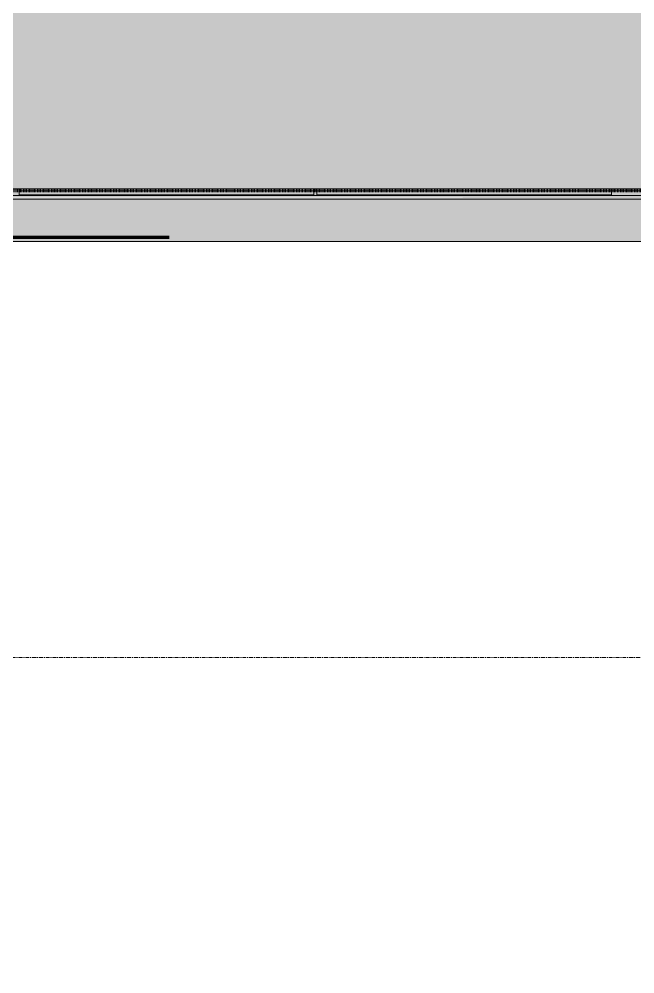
# Model space of a CAD drawing. Header units: inches. Extents: x -4061 to -1937, y 10959 to 12323.
# Drawn here: x -2484.1 to -2404.7, y 11146.4 to 11269.5 of the extents above; entities that cross this region are included whole.
import ezdxf

# ---------------------------------------------------------------- set-up
doc = ezdxf.new("R2010")
doc.units = ezdxf.units.IN
doc.header["$MEASUREMENT"] = 0
doc.linetypes.add('Dash 1_16_', pattern=[0.125, 0.0625, -0.0625])
doc.linetypes.add('Grid Line 1_2_', pattern=[0.875, 0.5, -0.125, 0.125, -0.125])
for name, color, linetype, lineweight in [('0-1', 7, 'Continuous', 5), ('0-4', 7, 'Continuous', 9), ('A-AREA-1', 130, 'Continuous', 80), ('A-CLNG-1', 10, 'Continuous', 18), ('A-CLNG-PATT-1', 35, 'Continuous', 18), ('A-DETL-MBND-4', 7, 'Continuous', 9), ('A-DETL-MBND-6', 247, 'Continuous', 9), ('A-GLAZ-1', 27, 'Continuous', 18), ('A-GLAZ-2', 10, 'Continuous', 18), ('A-GLAZ-3', 251, 'Continuous', 9), ('A-WALL-1', 8, 'Continuous', 5), ('A-WALL-3', 10, 'Continuous', 18), ('A-WALL-6', 27, 'Continuous', 18), ('C-PROP-LINE-2', 91, 'Dash 1_16_', 60), ('S-GRID-1', 1, 'Grid Line 1_2_', 9)]:
    doc.layers.add(name, color=color, linetype=linetype, lineweight=lineweight)

# ---------------------------------------------------------------- blocks, each defined once
blk = doc.blocks.new('Basic Wall _ EXT - FIBER CEMENT - LARGE - ___-2162457-ENLARGED RCP - 1ST FLOOR PLAN - EAST')
at = {"layer": 'A-WALL-6'}
h = blk.add_hatch(color=256, dxfattribs=at)
h.paths.add_polyline_path([(-3399.44, 11246.78), (-3367.15, 11246.78), (-3367.15, 11246.89), (-3367.34, 11246.89), (-3367.34, 11247.39), (-3400.04, 11247.39)], flags=0)
h.paths.add_polyline_path([(-2068.17, 11246.78), (-2067.31, 11246.78), (-2067.92, 11247.39), (-2100.51, 11247.39), (-2100.51, 11246.89), (-2138.54, 11246.89), (-2138.54, 11247.39), (-2215.71, 11247.39), (-2215.71, 11246.78), (-2070.27, 11246.78)], flags=0)
h.paths.add_polyline_path([(-2904.54, 11246.78), (-2867.95, 11246.78), (-2867.95, 11247.39), (-2868.51, 11247.39), (-2868.51, 11246.89), (-2906.54, 11246.89), (-2906.54, 11247.39), (-2945.31, 11247.39), (-2945.31, 11246.89), (-2983.34, 11246.89), (-2983.34, 11247.39), (-3137.31, 11247.39), (-3137.31, 11246.89), (-3175.34, 11246.89), (-3175.34, 11247.39), (-3252.32, 11247.39), (-3252.32, 11246.78), (-3098.72, 11246.78), (-3098.72, 11247.2), (-2983.9, 11247.2), (-2983.9, 11246.78), (-2905.71, 11246.78)], flags=0)
h.paths.add_polyline_path([(-2676.32, 11246.78), (-2676.32, 11247.2), (-2561.5, 11247.2), (-2561.5, 11246.78), (-2330.54, 11246.78), (-2330.54, 11247.39), (-2330.91, 11247.39), (-2330.91, 11246.89), (-2368.94, 11246.89), (-2368.94, 11247.39), (-2407.71, 11247.39), (-2407.71, 11246.89), (-2445.74, 11246.89), (-2445.74, 11247.39), (-2446.11, 11247.39), (-2446.11, 11246.89), (-2484.14, 11246.89), (-2484.16, 11247.39), (-2522.91, 11247.39), (-2522.91, 11246.89), (-2560.94, 11246.89), (-2560.94, 11247.39), (-2753.12, 11247.39), (-2753.12, 11246.78), (-2683.44, 11246.78)], flags=0)
h = blk.add_hatch(color=256, dxfattribs=at)
h.paths.add_polyline_path([(-2561.5, 11246.49), (-2330.54, 11246.49), (-2330.54, 11246.78), (-2561.5, 11246.78), (-2561.5, 11246.64)], flags=0)
h.paths.add_polyline_path([(-3396.25, 11246.49), (-3367.15, 11246.49), (-3367.15, 11246.78), (-3399.44, 11246.78), (-3399.15, 11246.49)], flags=0)
h.paths.add_polyline_path([(-2070.27, 11246.49), (-2067.03, 11246.49), (-2067.31, 11246.78), (-2215.71, 11246.78), (-2215.71, 11246.49), (-2077.93, 11246.49)], flags=0)
h.paths.add_polyline_path([(-3252.32, 11246.49), (-3098.72, 11246.49), (-3098.72, 11246.78), (-3252.32, 11246.78), (-3252.32, 11246.64)], flags=0)
h.paths.add_polyline_path([(-2983.9, 11246.49), (-2867.95, 11246.49), (-2867.95, 11246.78), (-2983.9, 11246.78), (-2983.9, 11246.64)], flags=0)
h.paths.add_polyline_path([(-2753.12, 11246.49), (-2676.32, 11246.49), (-2676.32, 11246.78), (-2753.12, 11246.78), (-2753.12, 11246.64)], flags=0)
h = blk.add_hatch(color=256, dxfattribs=at)
h.paths.add_polyline_path([(-3399.02, 11246.36), (-3367.15, 11246.38), (-3367.15, 11246.49), (-3399.14, 11246.48), (-3399.04, 11246.38)], flags=0)
h.paths.add_polyline_path([(-2068.17, 11246.36), (-2066.92, 11246.38), (-2067.03, 11246.49), (-2215.71, 11246.47), (-2215.71, 11246.36), (-2070.27, 11246.36)], flags=0)
h.paths.add_polyline_path([(-2882.72, 11246.36), (-2867.95, 11246.38), (-2867.95, 11246.49), (-2983.9, 11246.48), (-2983.9, 11246.36), (-2890.38, 11246.36)], flags=0)
h.paths.add_polyline_path([(-2706.43, 11246.36), (-2676.32, 11246.38), (-2676.32, 11246.49), (-2753.12, 11246.47), (-2753.12, 11246.36), (-2714.1, 11246.36)], flags=0)
h.paths.add_polyline_path([(-3252.32, 11246.36), (-3098.72, 11246.39), (-3098.72, 11246.49), (-3252.32, 11246.48), (-3252.32, 11246.36)], flags=0)
h.paths.add_polyline_path([(-2561.5, 11246.36), (-2330.54, 11246.38), (-2330.54, 11246.49), (-2561.5, 11246.47), (-2561.5, 11246.38)], flags=0)
h = blk.add_hatch(color=256, dxfattribs=at)
h.paths.add_polyline_path([(-2683.44, 11246.31), (-2676.32, 11246.33), (-2676.32, 11246.34), (-2753.12, 11246.31), (-2753.12, 11246.31), (-2691.1, 11246.31)], flags=0)
h.paths.add_polyline_path([(-3380.92, 11246.31), (-3367.15, 11246.32), (-3367.15, 11246.34), (-3398.97, 11246.31), (-3398.96, 11246.31), (-3388.59, 11246.31)], flags=0)
h.paths.add_polyline_path([(-2068.17, 11246.31), (-2066.86, 11246.32), (-2066.89, 11246.34), (-2215.71, 11246.31), (-2215.71, 11246.31), (-2070.27, 11246.31)], flags=0)
h.paths.add_polyline_path([(-3252.32, 11246.31), (-3098.72, 11246.33), (-3098.72, 11246.34), (-3252.32, 11246.31), (-3252.32, 11246.31)], flags=0)
h.paths.add_polyline_path([(-2983.9, 11246.31), (-2867.95, 11246.33), (-2867.95, 11246.34), (-2983.9, 11246.31), (-2983.9, 11246.31)], flags=0)
h.paths.add_polyline_path([(-2330.54, 11246.31), (-2330.54, 11246.34), (-2561.5, 11246.31), (-2561.5, 11246.31), (-2330.87, 11246.31)], flags=0)
at = {"layer": 'A-WALL-3'}
for p, q in [((-2561.5, 11246.78), (-2330.54, 11246.78)), ((-2330.54, 11246.3), (-2561.5, 11246.3))]:
    blk.add_line(p, q, dxfattribs=at)
blk = doc.blocks.new('Basic Wall _ EXT - FIBER CEMENT - SMALL - ___-2145931-ENLARGED RCP - 1ST FLOOR PLAN - EAST')
at = {"layer": 'A-DETL-MBND-6'}
h = blk.add_hatch(color=256, dxfattribs=at)
h.paths.add_polyline_path([(-2983.9, 11240.83), (-2930.17, 11240.83), (-2930.17, 11241.39), (-2925.92, 11241.39), (-2925.92, 11240.83), (-2867.95, 11240.83), (-2867.95, 11246.31), (-2983.9, 11246.31), (-2983.9, 11240.9)], flags=0)
h.paths.add_polyline_path([(-2737.09, 11240.83), (-2676.32, 11240.83), (-2676.32, 11246.31), (-2753.12, 11246.31), (-2753.12, 11240.83), (-2744.76, 11240.83)], flags=0)
h.paths.add_polyline_path([(-2061.44, 11240.83), (-2061.36, 11240.83), (-2066.87, 11246.31), (-2215.71, 11246.31), (-2215.71, 11240.83), (-2062.6, 11240.83)], flags=0)
h.paths.add_polyline_path([(-3393.48, 11240.83), (-3367.15, 11240.83), (-3367.15, 11246.31), (-3398.96, 11246.31), (-3393.56, 11240.9)], flags=0)
h.paths.add_polyline_path([(-3252.32, 11240.83), (-3098.72, 11240.83), (-3098.72, 11246.31), (-3252.32, 11246.31), (-3252.32, 11240.9)], flags=0)
h.paths.add_polyline_path([(-2561.5, 11240.83), (-2373.37, 11240.83), (-2373.37, 11241.39), (-2369.12, 11241.39), (-2369.12, 11240.83), (-2333.61, 11240.83), (-2330.54, 11244.01), (-2330.54, 11246.31), (-2561.5, 11246.31), (-2561.5, 11240.9)], flags=0)
at = {"layer": 'A-DETL-MBND-4'}
blk.add_line((-2561.5, 11240.83), (-2373.37, 11240.83), dxfattribs=at)
blk = doc.blocks.new('_THE_ WINDOW _ DOOR - Window - 2nd Floor-2113388-ENLARGED RCP - 1ST FLOOR PLAN - EAST')
at = {"layer": 'A-GLAZ-1'}
blk.add_hatch(color=256, dxfattribs=at).paths.add_polyline_path([(3.51, 4.44), (19.01, 4.44), (19.01, 4.94), (-19.01, 4.94), (-19.01, 4.44), (-4.16, 4.44)], flags=0)
at = {"layer": 'A-GLAZ-3'}
h = blk.add_hatch(dxfattribs=at)
h.set_pattern_fill('FP_9', color=256, style=0, pattern_type=2)
h.set_pattern_definition([(0, (25.74, 1.51), (-38.4, -120.38), [0.392, -38.007]), (0, (25.74, 1.12), (-38.4, -120.38), [0.392, -38.007]), (0, (25.74, -14.85), (-38.4, -120.38), [0.392, -38.007]), (0, (25.74, -15.24), (-38.4, -120.38), [0.392, -38.007]), (0, (25.74, -31.2), (-38.4, -120.38), [0.393, -38.008]), (0, (25.74, -31.6), (-38.4, -120.38), [0.393, -38.008]), (0, (25.74, -47.56), (-38.4, -120.38), [0.393, -38.008]), (0, (25.74, -47.95), (-38.4, -120.38), [0.393, -38.008]), (0, (25.74, -63.92), (-38.4, -120.38), [0.393, -38.008]), (0, (25.74, -64.31), (-38.4, -120.38), [0.393, -38.008]), (0, (25.74, -80.28), (-38.4, -120.38), [0.393, -38.008]), (0, (25.74, -80.67), (-38.4, -120.38), [0.393, -38.008]), (0, (25.74, -96.63), (-38.4, -120.38), [0.393, -38.008]), (0, (25.74, -97.03), (-38.4, -120.38), [0.393, -38.008]), (0, (25.74, -112.99), (-38.4, -120.38), [0.392, -38.007]), (0, (25.74, -113.38), (-38.4, -120.38), [0.392, -38.007]), (0, (43.19, 1.51), (-38.4, -120.38), [0.393, -38.008]), (0, (43.19, 1.12), (-38.4, -120.38), [0.393, -38.008]), (0, (43.19, -14.85), (-38.4, -120.38), [0.393, -38.008]), (0, (43.19, -15.24), (-38.4, -120.38), [0.393, -38.008]), (0, (43.19, -31.2), (-38.4, -120.38), [0.393, -38.008]), (0, (43.19, -31.6), (-38.4, -120.38), [0.393, -38.008]), (0, (43.19, -47.56), (-38.4, -120.38), [0.393, -38.008]), (0, (43.19, -47.95), (-38.4, -120.38), [0.393, -38.008]), (0, (43.19, -63.92), (-38.4, -120.38), [0.393, -38.008]), (0, (43.19, -64.31), (-38.4, -120.38), [0.393, -38.008]), (0, (43.19, -80.28), (-38.4, -120.38), [0.393, -38.008]), (0, (43.19, -80.67), (-38.4, -120.38), [0.393, -38.008]), (0, (43.19, -96.63), (-38.4, -120.38), [0.393, -38.008]), (0, (43.19, -97.03), (-38.4, -120.38), [0.393, -38.008]), (0, (43.19, -112.99), (-38.4, -120.38), [0.392, -38.007]), (0, (43.19, -113.38), (-38.4, -120.38), [0.392, -38.007]), (0, (60.64, 1.51), (-38.4, -120.38), [0.392, -38.007]), (0, (60.64, 1.12), (-38.4, -120.38), [0.392, -38.007]), (0, (60.64, -14.85), (-38.4, -120.38), [0.392, -38.007]), (0, (60.64, -15.24), (-38.4, -120.38), [0.392, -38.007]), (0, (60.64, -31.2), (-38.4, -120.38), [0.392, -38.007]), (0, (60.64, -31.6), (-38.4, -120.38), [0.392, -38.007]), (0, (60.64, -47.56), (-38.4, -120.38), [0.392, -38.007]), (0, (60.64, -47.95), (-38.4, -120.38), [0.392, -38.007]), (0, (60.64, -63.92), (-38.4, -120.38), [0.392, -38.007]), (0, (60.64, -64.31), (-38.4, -120.38), [0.392, -38.007]), (0, (60.64, -80.28), (-38.4, -120.38), [0.392, -38.007]), (0, (60.64, -80.67), (-38.4, -120.38), [0.392, -38.007]), (0, (60.64, -96.63), (-38.4, -120.38), [0.392, -38.007]), (0, (60.64, -97.03), (-38.4, -120.38), [0.392, -38.007]), (0, (60.64, -112.99), (-38.4, -120.38), [0.392, -38.007]), (0, (60.64, -113.38), (-38.4, -120.38), [0.392, -38.007]), (270, (24, 4.063), (-38.4, -2e-15), [120, -0.375]), (270, (24.375, 4.063), (-38.4, -2e-15), [120, -0.375]), (270, (25.74, 1.51), (-38.4, -2e-15), [0.392, -119.982]), (270, (25.74, -14.848), (-38.4, -2e-15), [0.393, -119.983]), (270, (25.74, -31.206), (-38.4, -2e-15), [0.392, -119.982]), (270, (25.74, -47.563), (-38.4, -2e-15), [0.392, -119.982]), (270, (25.74, -63.92), (-38.4, -2e-15), [0.392, -119.982]), (270, (25.74, -80.277), (-38.4, -2e-15), [0.392, -119.982]), (270, (25.74, -96.634), (-38.4, -2e-15), [0.392, -119.982]), (270, (25.74, -112.99), (-38.4, -2e-15), [0.392, -119.982]), (270, (26.134, 1.51), (-38.4, -2e-15), [0.392, -119.982]), (270, (26.134, -14.848), (-38.4, -2e-15), [0.393, -119.983]), (270, (26.134, -31.206), (-38.4, -2e-15), [0.392, -119.982]), (270, (26.134, -47.563), (-38.4, -2e-15), [0.392, -119.982]), (270, (26.134, -63.92), (-38.4, -2e-15), [0.392, -119.982]), (270, (26.134, -80.277), (-38.4, -2e-15), [0.392, -119.982]), (270, (26.134, -96.634), (-38.4, -2e-15), [0.392, -119.982]), (270, (26.134, -112.99), (-38.4, -2e-15), [0.392, -119.982]), (270, (43.19, 1.51), (-38.4, -2e-15), [0.392, -119.982]), (270, (43.19, -14.848), (-38.4, -2e-15), [0.393, -119.983]), (270, (43.19, -31.206), (-38.4, -2e-15), [0.392, -119.982]), (270, (43.19, -47.563), (-38.4, -2e-15), [0.392, -119.982]), (270, (43.19, -63.92), (-38.4, -2e-15), [0.392, -119.982]), (270, (43.19, -80.277), (-38.4, -2e-15), [0.392, -119.982]), (270, (43.19, -96.634), (-38.4, -2e-15), [0.392, -119.982]), (270, (43.19, -112.99), (-38.4, -2e-15), [0.392, -119.982]), (270, (43.584, 1.51), (-38.4, -2e-15), [0.392, -119.982]), (270, (43.584, -14.848), (-38.4, -2e-15), [0.393, -119.983]), (270, (43.584, -31.206), (-38.4, -2e-15), [0.392, -119.982]), (270, (43.584, -47.563), (-38.4, -2e-15), [0.392, -119.982]), (270, (43.584, -63.92), (-38.4, -2e-15), [0.392, -119.982]), (270, (43.584, -80.277), (-38.4, -2e-15), [0.392, -119.982]), (270, (43.584, -96.634), (-38.4, -2e-15), [0.392, -119.982]), (270, (43.584, -112.99), (-38.4, -2e-15), [0.392, -119.982]), (270, (60.64, 1.51), (-38.4, -2e-15), [0.392, -119.982]), (270, (60.64, -14.848), (-38.4, -2e-15), [0.392, -119.982]), (270, (60.64, -31.206), (-38.4, -2e-15), [0.392, -119.982]), (270, (60.64, -47.563), (-38.4, -2e-15), [0.392, -119.982]), (270, (60.64, -63.92), (-38.4, -2e-15), [0.392, -119.982]), (270, (60.64, -80.277), (-38.4, -2e-15), [0.392, -119.982]), (270, (60.64, -96.634), (-38.4, -2e-15), [0.392, -119.982]), (270, (60.64, -112.99), (-38.4, -2e-15), [0.392, -119.982]), (270, (61.034, 1.51), (-38.4, -2e-15), [0.392, -119.982]), (270, (61.034, -14.848), (-38.4, -2e-15), [0.392, -119.982]), (270, (61.034, -31.206), (-38.4, -2e-15), [0.392, -119.982]), (270, (61.034, -47.563), (-38.4, -2e-15), [0.392, -119.982]), (270, (61.034, -63.92), (-38.4, -2e-15), [0.392, -119.982]), (270, (61.034, -80.277), (-38.4, -2e-15), [0.392, -119.982]), (270, (61.034, -96.634), (-38.4, -2e-15), [0.392, -119.982]), (270, (61.034, -112.99), (-38.4, -2e-15), [0.392, -119.982]), (180, (62.4, 4.44), (-38.4, -120.38), [38.025, -0.375]), (180, (62.4, 4.06), (-38.4, -120.38), [38.025, -0.375])])
h.paths.add_polyline_path([(18.84, 4.19), (19.01, 4.19), (19.01, 4.44), (-19.01, 4.44), (-19.01, 4.19), (11.17, 4.19)], flags=0)
at = {"layer": 'A-GLAZ-2'}
for p, q in [((19.01, 4.94), (-19.01, 4.94)), ((-19.01, 4.94), (-19.01, 4.44)), ((19.01, 4.94), (19.01, 4.44)), ((19.01, 4.44), (-19.01, 4.44)), ((-19.01, 4.44), (-19.01, 4.19)), ((19.01, 4.44), (19.01, 4.19))]:
    blk.add_line(p, q, dxfattribs=at)
blk = doc.blocks.new('_THE_ WINDOW _ DOOR - Window - 2nd Floor-2113391-ENLARGED RCP - 1ST FLOOR PLAN - EAST')
at = {"layer": 'A-GLAZ-1'}
blk.add_hatch(color=256, dxfattribs=at).paths.add_polyline_path([(-19.01, -4.44), (-19.01, -4.94), (19.01, -4.94), (19.01, -4.44), (-19.01, -4.44)], flags=0)
at = {"layer": 'A-GLAZ-3'}
h = blk.add_hatch(dxfattribs=at)
h.set_pattern_fill('FP_12', color=256, style=0, pattern_type=2)
h.set_pattern_definition([(0, (25.74, -1.51), (-38.4, 120.38), [0.392, -38.007]), (0, (25.74, -1.12), (-38.4, 120.38), [0.392, -38.007]), (0, (25.74, 14.85), (-38.4, 120.38), [0.392, -38.007]), (0, (25.74, 15.24), (-38.4, 120.38), [0.392, -38.007]), (0, (25.74, 31.2), (-38.4, 120.38), [0.393, -38.008]), (0, (25.74, 31.6), (-38.4, 120.38), [0.393, -38.008]), (0, (25.74, 47.56), (-38.4, 120.38), [0.393, -38.008]), (0, (25.74, 47.95), (-38.4, 120.38), [0.393, -38.008]), (0, (25.74, 63.92), (-38.4, 120.38), [0.393, -38.008]), (0, (25.74, 64.31), (-38.4, 120.38), [0.393, -38.008]), (0, (25.74, 80.28), (-38.4, 120.38), [0.393, -38.008]), (0, (25.74, 80.67), (-38.4, 120.38), [0.393, -38.008]), (0, (25.74, 96.63), (-38.4, 120.38), [0.393, -38.008]), (0, (25.74, 97.03), (-38.4, 120.38), [0.393, -38.008]), (0, (25.74, 112.99), (-38.4, 120.38), [0.392, -38.007]), (0, (25.74, 113.38), (-38.4, 120.38), [0.392, -38.007]), (0, (43.19, -1.51), (-38.4, 120.38), [0.393, -38.008]), (0, (43.19, -1.12), (-38.4, 120.38), [0.393, -38.008]), (0, (43.19, 14.85), (-38.4, 120.38), [0.393, -38.008]), (0, (43.19, 15.24), (-38.4, 120.38), [0.393, -38.008]), (0, (43.19, 31.2), (-38.4, 120.38), [0.393, -38.008]), (0, (43.19, 31.6), (-38.4, 120.38), [0.393, -38.008]), (0, (43.19, 47.56), (-38.4, 120.38), [0.393, -38.008]), (0, (43.19, 47.95), (-38.4, 120.38), [0.393, -38.008]), (0, (43.19, 63.92), (-38.4, 120.38), [0.393, -38.008]), (0, (43.19, 64.31), (-38.4, 120.38), [0.393, -38.008]), (0, (43.19, 80.28), (-38.4, 120.38), [0.393, -38.008]), (0, (43.19, 80.67), (-38.4, 120.38), [0.393, -38.008]), (0, (43.19, 96.63), (-38.4, 120.38), [0.393, -38.008]), (0, (43.19, 97.03), (-38.4, 120.38), [0.393, -38.008]), (0, (43.19, 112.99), (-38.4, 120.38), [0.392, -38.007]), (0, (43.19, 113.38), (-38.4, 120.38), [0.392, -38.007]), (0, (60.64, -1.51), (-38.4, 120.38), [0.392, -38.007]), (0, (60.64, -1.12), (-38.4, 120.38), [0.392, -38.007]), (0, (60.64, 14.85), (-38.4, 120.38), [0.392, -38.007]), (0, (60.64, 15.24), (-38.4, 120.38), [0.392, -38.007]), (0, (60.64, 31.2), (-38.4, 120.38), [0.392, -38.007]), (0, (60.64, 31.6), (-38.4, 120.38), [0.392, -38.007]), (0, (60.64, 47.56), (-38.4, 120.38), [0.392, -38.007]), (0, (60.64, 47.95), (-38.4, 120.38), [0.392, -38.007]), (0, (60.64, 63.92), (-38.4, 120.38), [0.392, -38.007]), (0, (60.64, 64.31), (-38.4, 120.38), [0.392, -38.007]), (0, (60.64, 80.28), (-38.4, 120.38), [0.392, -38.007]), (0, (60.64, 80.67), (-38.4, 120.38), [0.392, -38.007]), (0, (60.64, 96.63), (-38.4, 120.38), [0.392, -38.007]), (0, (60.64, 97.03), (-38.4, 120.38), [0.392, -38.007]), (0, (60.64, 112.99), (-38.4, 120.38), [0.392, -38.007]), (0, (60.64, 113.38), (-38.4, 120.38), [0.392, -38.007]), (90, (24, -4.063), (-38.4, 2e-15), [120, -0.375]), (90, (24.375, -4.063), (-38.4, 2e-15), [120, -0.375]), (90, (25.74, -1.51), (-38.4, 2e-15), [0.392, -119.982]), (90, (25.74, 14.848), (-38.4, 2e-15), [0.393, -119.983]), (90, (25.74, 31.206), (-38.4, 2e-15), [0.392, -119.982]), (90, (25.74, 47.563), (-38.4, 2e-15), [0.392, -119.982]), (90, (25.74, 63.92), (-38.4, 2e-15), [0.392, -119.982]), (90, (25.74, 80.277), (-38.4, 2e-15), [0.392, -119.982]), (90, (25.74, 96.634), (-38.4, 2e-15), [0.392, -119.982]), (90, (25.74, 112.99), (-38.4, 2e-15), [0.392, -119.982]), (90, (26.134, -1.51), (-38.4, 2e-15), [0.392, -119.982]), (90, (26.134, 14.848), (-38.4, 2e-15), [0.393, -119.983]), (90, (26.134, 31.206), (-38.4, 2e-15), [0.392, -119.982]), (90, (26.134, 47.563), (-38.4, 2e-15), [0.392, -119.982]), (90, (26.134, 63.92), (-38.4, 2e-15), [0.392, -119.982]), (90, (26.134, 80.277), (-38.4, 2e-15), [0.392, -119.982]), (90, (26.134, 96.634), (-38.4, 2e-15), [0.392, -119.982]), (90, (26.134, 112.99), (-38.4, 2e-15), [0.392, -119.982]), (90, (43.19, -1.51), (-38.4, 2e-15), [0.392, -119.982]), (90, (43.19, 14.848), (-38.4, 2e-15), [0.393, -119.983]), (90, (43.19, 31.206), (-38.4, 2e-15), [0.392, -119.982]), (90, (43.19, 47.563), (-38.4, 2e-15), [0.392, -119.982]), (90, (43.19, 63.92), (-38.4, 2e-15), [0.392, -119.982]), (90, (43.19, 80.277), (-38.4, 2e-15), [0.392, -119.982]), (90, (43.19, 96.634), (-38.4, 2e-15), [0.392, -119.982]), (90, (43.19, 112.99), (-38.4, 2e-15), [0.392, -119.982]), (90, (43.584, -1.51), (-38.4, 2e-15), [0.392, -119.982]), (90, (43.584, 14.848), (-38.4, 2e-15), [0.393, -119.983]), (90, (43.584, 31.206), (-38.4, 2e-15), [0.392, -119.982]), (90, (43.584, 47.563), (-38.4, 2e-15), [0.392, -119.982]), (90, (43.584, 63.92), (-38.4, 2e-15), [0.392, -119.982]), (90, (43.584, 80.277), (-38.4, 2e-15), [0.392, -119.982]), (90, (43.584, 96.634), (-38.4, 2e-15), [0.392, -119.982]), (90, (43.584, 112.99), (-38.4, 2e-15), [0.392, -119.982]), (90, (60.64, -1.51), (-38.4, 2e-15), [0.392, -119.982]), (90, (60.64, 14.848), (-38.4, 2e-15), [0.392, -119.982]), (90, (60.64, 31.206), (-38.4, 2e-15), [0.392, -119.982]), (90, (60.64, 47.563), (-38.4, 2e-15), [0.392, -119.982]), (90, (60.64, 63.92), (-38.4, 2e-15), [0.392, -119.982]), (90, (60.64, 80.277), (-38.4, 2e-15), [0.392, -119.982]), (90, (60.64, 96.634), (-38.4, 2e-15), [0.392, -119.982]), (90, (60.64, 112.99), (-38.4, 2e-15), [0.392, -119.982]), (90, (61.034, -1.51), (-38.4, 2e-15), [0.392, -119.982]), (90, (61.034, 14.848), (-38.4, 2e-15), [0.392, -119.982]), (90, (61.034, 31.206), (-38.4, 2e-15), [0.392, -119.982]), (90, (61.034, 47.563), (-38.4, 2e-15), [0.392, -119.982]), (90, (61.034, 63.92), (-38.4, 2e-15), [0.392, -119.982]), (90, (61.034, 80.277), (-38.4, 2e-15), [0.392, -119.982]), (90, (61.034, 96.634), (-38.4, 2e-15), [0.392, -119.982]), (90, (61.034, 112.99), (-38.4, 2e-15), [0.392, -119.982]), (180, (62.4, -4.44), (-38.4, 120.38), [38.025, -0.375]), (180, (62.4, -4.06), (-38.4, 120.38), [38.025, -0.375])])
h.paths.add_polyline_path([(-19.01, -4.44), (19.01, -4.44), (19.01, -4.19), (-19.01, -4.19)], flags=0)
at = {"layer": 'A-GLAZ-2'}
for p, q in [((-19.01, -4.19), (-19.01, -4.44)), ((-19.01, -4.44), (-19.01, -4.94)), ((-19.01, -4.44), (19.01, -4.44)), ((19.01, -4.19), (19.01, -4.44)), ((19.01, -4.44), (19.01, -4.94)), ((-19.01, -4.94), (19.01, -4.94))]:
    blk.add_line(p, q, dxfattribs=at)
blk = doc.blocks.new('CTR - 1st Phase - Shell_rvt-1-ENLARGED RCP - 1ST FLOOR PLAN - EAST')
at = {"layer": 'A-CLNG-PATT-1'}
h = blk.add_hatch(dxfattribs=at)
h.set_pattern_fill('FP_24', color=256, style=0, pattern_type=2)
h.set_pattern_definition([(90, (-2963.524, 11049.389), (4, -2e-16), []), (0, (-2963.524, 11049.389), (8, -8), [4, -28]), (0, (-2959.524, 11065.389), (8, -8), [4, -28])])
h.paths.add_polyline_path([(-3860.47, 11023.21), (-3830.82, 11023.21), (-3830.82, 11030.34), (-3831.32, 11030.34), (-3831.32, 11068.36), (-3830.82, 11068.36), (-3830.82, 11164.59), (-3831.14, 11164.59), (-3831.14, 11399.98), (-3830.82, 11399.98), (-3830.82, 11432.64), (-3860.47, 11432.64), (-3860.47, 11027.91)], flags=0)
h.paths.add_polyline_path([(-2261.88, 11247.64), (-2068.17, 11247.64), (-2068.17, 12118.34), (-2521.97, 12118.34), (-2521.97, 12088.69), (-2484.14, 12088.69), (-2484.14, 12089.19), (-2446.11, 12089.19), (-2446.11, 12088.69), (-2407.34, 12088.69), (-2407.34, 12089.19), (-2369.31, 12089.19), (-2369.31, 12088.69), (-2349.74, 12088.69), (-2349.74, 12089.19), (-2311.71, 12089.19), (-2311.71, 12088.69), (-2311.34, 12088.69), (-2311.34, 12089.19), (-2273.31, 12089.19), (-2273.31, 12088.69), (-2176.94, 12088.69), (-2176.94, 12089.19), (-2138.91, 12089.19), (-2138.91, 12088.69), (-2097.82, 12088.69), (-2097.82, 11970.99), (-2097.32, 11970.99), (-2097.32, 11932.78), (-2097.82, 11932.78), (-2097.82, 11932.59), (-2097.32, 11932.59), (-2097.32, 11894.38), (-2097.82, 11894.38), (-2097.82, 11778.8), (-2097.32, 11778.8), (-2097.32, 11740.78), (-2097.82, 11740.78), (-2097.82, 11740.4), (-2097.32, 11740.4), (-2097.32, 11702.38), (-2097.82, 11702.38), (-2097.82, 11663.6), (-2097.32, 11663.6), (-2097.32, 11625.58), (-2097.82, 11625.58), (-2097.82, 11471.79), (-2097.32, 11471.79), (-2097.32, 11433.76), (-2097.82, 11433.76), (-2097.82, 11433.39), (-2097.32, 11433.39), (-2097.32, 11395.36), (-2097.82, 11395.36), (-2097.82, 11356.4), (-2097.32, 11356.4), (-2097.32, 11318.38), (-2097.82, 11318.38), (-2097.82, 11277.29), (-2138.91, 11277.29), (-2138.91, 11276.79), (-2176.94, 11276.79), (-2176.94, 11277.29), (-2273.31, 11277.29), (-2273.31, 11276.79), (-2311.34, 11276.79), (-2311.34, 11277.29), (-2311.71, 11277.29), (-2311.71, 11276.79), (-2349.74, 11276.79), (-2349.74, 11277.29), (-2407.71, 11277.29), (-2407.71, 11276.79), (-2445.74, 11276.79), (-2445.74, 11277.29), (-2561.31, 11277.29), (-2561.31, 11276.79), (-2599.34, 11276.79), (-2599.34, 11277.29), (-2599.71, 11277.29), (-2599.71, 11276.79), (-2637.74, 11276.79), (-2637.74, 11277.29), (-2791.71, 11277.29), (-2791.71, 11276.79), (-2829.74, 11276.79), (-2829.74, 11277.29), (-2830.11, 11277.29), (-2830.11, 11276.79), (-2868.14, 11276.79), (-2868.14, 11277.29), (-3400.05, 11277.29), (-3400.05, 11247.64), (-2858.53, 11247.64), (-2845.56, 11261.08), (-2842.42, 11254.87), (-2842.42, 11255.39), (-2845.31, 11261.19), (-2842.42, 11261.19), (-2842.42, 11262.19), (-2842.35, 11261.81), (-2841.92, 11263.17), (-2837.92, 11264.17), (-2826.92, 11264.17), (-2822.92, 11263.17), (-2822.5, 11261.81), (-2822.42, 11262.19), (-2822.42, 11261.19), (-2814.43, 11261.19), (-2818.43, 11247.64), (-2818.24, 11247.64), (-2814.18, 11261.08), (-2801.21, 11247.64), (-2327.03, 11247.64), (-2321.6, 11253.27), (-2318.76, 11247.64), (-2318.5, 11247.64), (-2321.35, 11253.38), (-2318.47, 11253.4), (-2318.47, 11254.38), (-2318.39, 11253.99), (-2317.97, 11255.36), (-2313.97, 11256.36), (-2302.97, 11256.36), (-2298.97, 11255.36), (-2298.54, 11253.99), (-2298.47, 11254.38), (-2298.47, 11253.38), (-2290.48, 11253.38), (-2292.17, 11247.64), (-2291.92, 11247.64), (-2290.22, 11253.27), (-2284.79, 11247.64), (-2269.55, 11247.64)], flags=0)
h.paths.add_polyline_path([(-2316.22, 11253.38), (-2300.84, 11253.4), (-2302.97, 11253.88), (-2313.97, 11253.88), (-2316.09, 11253.4)], flags=0)
h.paths.add_polyline_path([(-2829.07, 11261.19), (-2824.67, 11261.19), (-2826.92, 11261.69), (-2837.92, 11261.69), (-2840.17, 11261.19), (-2837.92, 11261.19)], flags=0)
h.paths.add_polyline_path([(-3860.47, 11549.34), (-3830.82, 11549.34), (-3830.82, 11933.34), (-3831.32, 11933.34), (-3831.32, 12009.39), (-3830.82, 12009.39), (-3830.82, 12032.24), (-3831.32, 12032.24), (-3831.32, 12070.27), (-3830.82, 12070.27), (-3830.82, 12088.69), (-3789.42, 12088.69), (-3789.42, 12089.19), (-3751.4, 12089.19), (-3751.4, 12088.69), (-3674.54, 12088.69), (-3674.54, 12089.19), (-3636.51, 12089.19), (-3636.51, 12088.69), (-3549.42, 12088.69), (-3549.42, 12089.19), (-3511.4, 12089.19), (-3511.4, 12088.69), (-3405.42, 12088.69), (-3405.42, 12089.19), (-3367.4, 12089.19), (-3367.4, 12088.69), (-3290.54, 12088.69), (-3290.54, 12089.19), (-3252.51, 12089.19), (-3252.51, 12088.69), (-3213.74, 12088.69), (-3213.74, 12089.19), (-3175.71, 12089.19), (-3175.71, 12088.69), (-3175.34, 12088.69), (-3175.34, 12089.19), (-3137.31, 12089.19), (-3137.31, 12088.69), (-3060.14, 12088.69), (-3060.14, 12089.19), (-3022.11, 12089.19), (-3022.11, 12088.69), (-2868.14, 12088.69), (-2868.14, 12089.19), (-2830.11, 12089.19), (-2830.11, 12088.69), (-2791.34, 12088.69), (-2791.34, 12089.19), (-2753.31, 12089.19), (-2753.31, 12088.69), (-2689.01, 12088.69), (-2689.01, 12118.34), (-3787.15, 12118.34), (-3787.14, 12118.29), (-3787.15, 12117.84), (-3787.21, 12118.17), (-3787.64, 12116.8), (-3791.64, 12115.8), (-3802.64, 12115.8), (-3806.64, 12116.8), (-3807.06, 12118.17), (-3807.14, 12117.82), (-3807.14, 12118.34), (-3860.47, 12118.34), (-3860.47, 12088.59), (-3847.52, 12088.59), (-3847.52, 12084.34), (-3860.47, 12084.34), (-3860.47, 11549.37)], flags=0)
h.paths.add_polyline_path([(-2675.77, 12088.69), (-2638.67, 12088.69), (-2638.67, 12118.34), (-2687.26, 12118.34), (-2687.26, 12088.69)], flags=0)
h.paths.add_polyline_path([(-3802.48, 12118.29), (-3791.64, 12118.29), (-3791.41, 12118.34), (-3802.86, 12118.34), (-3802.64, 12118.29)], flags=0)
at = {"layer": 'A-WALL-1'}
h = blk.add_hatch(color=256, dxfattribs=at)
h.paths.add_polyline_path([(-3329.31, 11247.39), (-3328.94, 11247.39), (-3328.94, 11247.64), (-3329.31, 11247.64)], flags=0)
h.paths.add_polyline_path([(-3380.92, 11247.39), (-3367.34, 11247.39), (-3367.34, 11247.64), (-3400.05, 11247.64), (-3400.05, 11250.14), (-3400.3, 11250.11), (-3400.3, 11247.39), (-3388.59, 11247.39)], flags=0)
h.paths.add_polyline_path([(-2068.17, 11247.39), (-2067.92, 11247.39), (-2067.92, 11256.26), (-2068.17, 11256.26), (-2068.17, 11247.64), (-2100.51, 11247.64), (-2100.51, 11247.39), (-2070.27, 11247.39)], flags=0)
h.paths.add_polyline_path([(-3290.91, 11247.39), (-3251.95, 11247.39), (-3251.95, 11247.64), (-3290.91, 11247.64)], flags=0)
h.paths.add_polyline_path([(-2138.54, 11247.39), (-2138.54, 11247.64), (-2215.71, 11247.64), (-2215.71, 11247.39), (-2139.25, 11247.39)], flags=0)
h.paths.add_polyline_path([(-3213.92, 11247.39), (-3175.34, 11247.39), (-3175.34, 11247.64), (-3213.92, 11247.64)], flags=0)
h.paths.add_polyline_path([(-3137.31, 11247.39), (-3136.94, 11247.39), (-3136.94, 11247.64), (-3137.31, 11247.64)], flags=0)
h.paths.add_polyline_path([(-3098.91, 11247.39), (-3021.74, 11247.39), (-3021.74, 11247.64), (-3098.91, 11247.64)], flags=0)
h.paths.add_polyline_path([(-2983.71, 11247.39), (-2983.34, 11247.39), (-2983.34, 11247.64), (-2983.71, 11247.64)], flags=0)
h.paths.add_polyline_path([(-2945.31, 11247.39), (-2906.54, 11247.39), (-2906.54, 11247.64), (-2945.31, 11247.64)], flags=0)
h.paths.add_polyline_path([(-2330.5, 11247.39), (-2327.27, 11247.39), (-2327.03, 11247.64), (-2330.91, 11247.64), (-2330.91, 11247.39), (-2330.54, 11247.39)], flags=0)
h.paths.add_polyline_path([(-2868.51, 11247.39), (-2858.77, 11247.39), (-2858.53, 11247.64), (-2868.51, 11247.64)], flags=0)
h.paths.add_polyline_path([(-2368.94, 11247.39), (-2368.94, 11247.64), (-2407.71, 11247.64), (-2407.71, 11247.39), (-2369.19, 11247.39)], flags=0)
h.paths.add_polyline_path([(-2791.71, 11247.39), (-2752.94, 11247.39), (-2752.94, 11247.64), (-2791.71, 11247.64)], flags=0)
h.paths.add_polyline_path([(-2445.74, 11247.39), (-2445.74, 11247.64), (-2446.11, 11247.64), (-2446.11, 11247.39), (-2445.84, 11247.39)], flags=0)
h.paths.add_polyline_path([(-2484.14, 11247.39), (-2484.16, 11247.64), (-2522.91, 11247.64), (-2522.91, 11247.39), (-2484.16, 11247.39)], flags=0)
h.paths.add_polyline_path([(-2714.54, 11247.39), (-2714.54, 11247.64), (-2714.91, 11247.64), (-2714.91, 11247.39)], flags=0)
h.paths.add_polyline_path([(-2676.51, 11247.39), (-2560.94, 11247.39), (-2560.94, 11247.64), (-2676.51, 11247.64)], flags=0)
h.paths.add_polyline_path([(-2254.11, 11247.39), (-2253.74, 11247.39), (-2253.74, 11247.64), (-2254.11, 11247.64)], flags=0)
h.paths.add_polyline_path([(-2318.63, 11247.39), (-2318.47, 11247.39), (-2318.47, 11247.58), (-2318.5, 11247.64), (-2318.76, 11247.64)], flags=0)
h.paths.add_polyline_path([(-2292.24, 11247.39), (-2292.14, 11247.39), (-2292.14, 11247.64), (-2292.17, 11247.64)], flags=0)
at = {"layer": 'A-AREA-1'}
blk.add_line((-2561.5, 11241.39), (-2464.76, 11241.39), dxfattribs=at)
at = {"layer": 'A-CLNG-1'}
blk.add_line((-2327.03, 11247.64), (-2801.21, 11247.64), dxfattribs=at)
at = {"layer": 'A-WALL-3'}
for p, q in [((-2446.11, 11247.39), (-2446.11, 11247.64)), ((-2445.74, 11247.64), (-2445.74, 11247.39)), ((-2407.71, 11247.39), (-2407.71, 11247.64)), ((-2446.11, 11247.39), (-2445.74, 11247.39)), ((-2407.71, 11247.39), (-2368.94, 11247.39))]:
    blk.add_line(p, q, dxfattribs=at)
at = {"layer": 'S-GRID-1'}
blk.add_line((-1936.83, 11187.19), (-4027.88, 11187.19), dxfattribs=at)
at = {"layer": '0-4'}
for name, p in [('_THE_ WINDOW _ DOOR - Window - 2nd Floor-2113391-ENLARGED RCP - 1ST FLOOR PLAN - EAST', (-2465.12, 11251.83)), ('Basic Wall _ EXT - FIBER CEMENT - LARGE - ___-2162457-ENLARGED RCP - 1ST FLOOR PLAN - EAST', (0, 0)), ('Basic Wall _ EXT - FIBER CEMENT - SMALL - ___-2145931-ENLARGED RCP - 1ST FLOOR PLAN - EAST', (0, 0))]:
    blk.add_blockref(name, p, dxfattribs=at)
at = {"layer": '0-4', "rotation": 180}
blk.add_blockref('_THE_ WINDOW _ DOOR - Window - 2nd Floor-2113388-ENLARGED RCP - 1ST FLOOR PLAN - EAST', (-2426.72, 11251.83), dxfattribs=at)
blk = doc.blocks.new('Family - ___-1870007-ENLARGED RCP - 1ST FLOOR PLAN - EAST')
at = {"layer": 'C-PROP-LINE-2'}
blk.add_line((-2067.92, 11247.39), (-3400.05, 11247.39), dxfattribs=at)

msp = doc.modelspace()

# ---------------------------------------------------------------- block references
at = {"layer": '0-1'}
msp.add_blockref('CTR - 1st Phase - Shell_rvt-1-ENLARGED RCP - 1ST FLOOR PLAN - EAST', (0, 0), dxfattribs=at)
at = {"layer": 'C-PROP-LINE-2'}
msp.add_blockref('Family - ___-1870007-ENLARGED RCP - 1ST FLOOR PLAN - EAST', (0, 0), dxfattribs=at)

doc.saveas('drawing.dxf')
